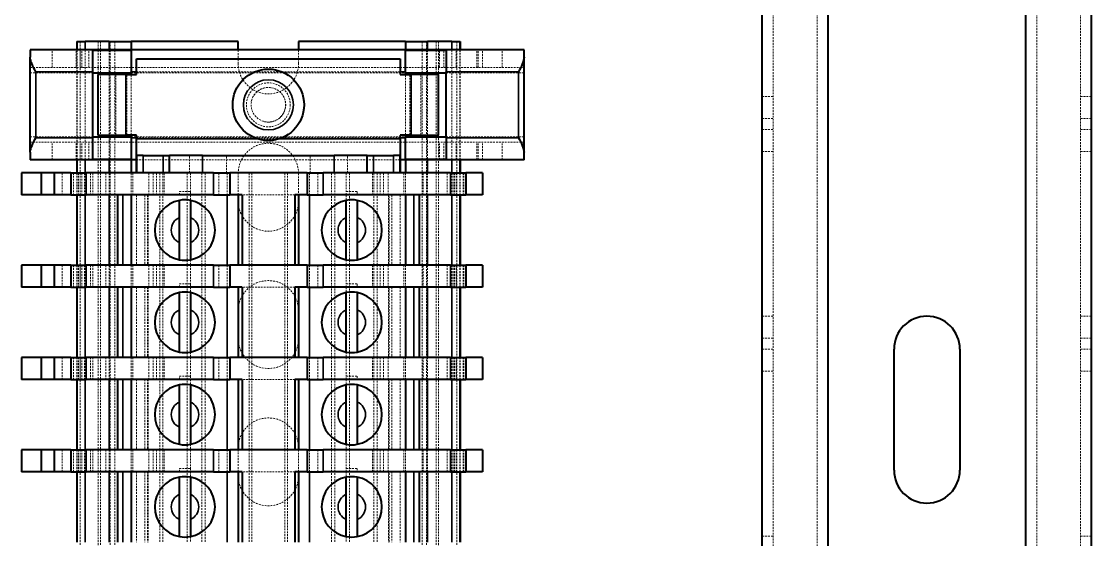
# Model space of a CAD drawing. Header units: inches. Extents: x 6934 to 18973, y 4254 to 7629.
# Drawn here: x 16751.8 to 16849.3, y 4953.1 to 5000.3 of the extents above; entities that cross this region are included whole.
import ezdxf

# ---------------------------------------------------------------- set-up
doc = ezdxf.new("R2010")
doc.units = ezdxf.units.IN
doc.header["$MEASUREMENT"] = 0
doc.linetypes.add('입력 정류부 ASSY$0$DASHED', pattern=[0.2067, 0.1654, -0.0413])
for name, color, linetype, lineweight, true_color in [('입력 정류부 ASSY$0$가려진 것(ISO)', 2, '입력 정류부 ASSY$0$DASHED', 18, 0xffff00), ('입력 정류부 ASSY$0$가려진 좁은 것(ISO)', 2, '입력 정류부 ASSY$0$DASHED', 18, 0xffff00), ('입력 정류부 ASSY$0$가시적인 것(ISO)', 3, 'Continuous', 40, 0x00ff00), ('입력 정류부 ASSY$0$가시적인 좁은 것(ISO)', 3, 'Continuous', 35, 0x00ff00)]:
    doc.layers.add(name, color=color, linetype=linetype, lineweight=lineweight, true_color=true_color)

# ---------------------------------------------------------------- blocks, each defined once
blk = doc.blocks.new('입력 정류부 ASSY')
at = {"layer": '입력 정류부 ASSY$0$가려진 것(ISO)'}
for p, q in [((166.204, 428.44), (166.204, 773.44)), ((170.204, 428.44), (170.204, 773.44)), ((190.204, 428.44), (190.204, 773.44)), ((194.204, 428.44), (194.204, 773.44)), ((104.704, 738.44), (104.704, 735.44)), ((104.904, 738.44), (104.904, 460.44)), ((105.804, 738.44), (105.804, 460.44)), ((106.204, 738.44), (106.204, 460.44)), ((134.204, 738.44), (134.204, 460.44)), ((134.604, 738.44), (134.604, 460.44)), ((135.504, 738.44), (135.504, 460.44)), ((135.704, 738.44), (135.704, 735.44)), ((102.704, 736.09), (102.704, 737.69)), ((102.746, 737.69), (102.746, 727.69)), ((104.204, 737.627), (104.204, 737.69)), ((107.704, 737.69), (107.704, 737.627)), ((117.454, 736.44), (117.454, 737.69)), ((122.954, 737.69), (122.954, 736.44)), ((132.704, 737.69), (132.704, 737.627)), ((135.804, 736.09), (135.804, 737.69)), ((137.304, 736.09), (137.304, 737.69)), ((137.663, 737.69), (137.663, 727.69)), ((139.704, 736.09), (139.704, 737.69)), ((98.504, 736.09), (143.504, 736.09)), ((106.304, 729.94), (106.304, 735.44)), ((107.704, 729.94), (107.704, 735.44)), ((132.704, 729.94), (132.704, 735.44)), ((134.104, 729.94), (134.104, 735.44)), ((165.204, 733.44), (166.204, 733.44)), ((194.204, 733.44), (195.204, 733.44)), ((104.704, 729.94), (104.704, 470.79)), ((135.704, 729.94), (135.704, 468.54)), ((143.504, 729.29), (98.504, 729.29)), ((102.704, 727.69), (102.704, 729.29)), ((135.804, 727.69), (135.804, 729.29)), ((137.304, 727.69), (137.304, 729.29)), ((139.704, 727.69), (139.704, 729.29)), ((165.204, 728.44), (166.204, 728.44)), ((194.204, 728.44), (195.204, 728.44)), ((104.204, 727.69), (104.204, 727.754)), ((107.704, 727.754), (107.704, 727.69)), ((132.204, 727.69), (108.204, 727.69)), ((113.004, 726.49), (113.004, 728.09)), ((116.404, 726.49), (116.404, 728.09)), ((124.004, 726.49), (124.004, 728.09)), ((127.404, 726.49), (127.404, 728.09)), ((132.704, 727.754), (132.704, 727.69)), ((102.454, 726.49), (102.454, 724.49)), ((102.746, 726.49), (102.746, 724.49)), ((102.904, 726.49), (102.904, 724.49)), ((103.05, 726.49), (103.05, 724.49)), ((103.454, 726.49), (103.454, 724.49)), ((104.004, 726.49), (104.004, 724.49)), ((104.204, 726.49), (104.204, 724.49)), ((104.211, 726.49), (104.211, 724.49)), ((105.404, 726.49), (105.404, 724.49)), ((107.704, 726.49), (107.704, 724.49)), ((107.854, 726.49), (107.854, 724.49)), ((109.304, 726.49), (109.304, 724.49)), ((110.304, 726.49), (110.304, 718.09)), ((110.604, 726.49), (110.604, 718.09)), ((110.704, 726.49), (110.704, 724.49)), ((112.804, 726.49), (112.804, 718.09)), ((113.104, 726.49), (113.104, 724.79)), ((114.154, 726.49), (114.154, 718.09)), ((114.454, 726.49), (114.454, 718.09)), ((115.704, 726.49), (115.704, 724.49)), ((116.454, 726.49), (116.454, 724.49)), ((117.454, 724.49), (117.454, 726.44)), ((118.454, 726.49), (118.454, 718.09)), ((118.704, 726.49), (118.704, 718.09)), ((121.704, 726.49), (121.704, 718.09)), ((121.954, 726.49), (121.954, 718.09)), ((122.954, 726.44), (122.954, 724.49)), ((123.954, 726.49), (123.954, 724.49)), ((124.704, 726.49), (124.704, 724.49)), ((125.954, 726.49), (125.954, 718.09)), ((126.254, 726.49), (126.254, 718.09)), ((127.304, 726.49), (127.304, 724.79)), ((127.604, 726.49), (127.604, 718.09)), ((129.704, 726.49), (129.704, 724.49)), ((129.804, 726.49), (129.804, 718.09)), ((130.104, 726.49), (130.104, 718.09)), ((131.104, 726.49), (131.104, 724.49)), ((132.554, 726.49), (132.554, 724.49)), ((132.704, 726.49), (132.704, 724.49)), ((134.304, 726.49), (134.304, 724.49)), ((136.504, 726.49), (136.504, 724.49)), ((136.954, 726.49), (136.954, 724.49)), ((137.104, 726.49), (137.104, 724.49)), ((137.359, 726.49), (137.359, 724.49)), ((137.663, 726.49), (137.663, 724.49)), ((137.954, 726.49), (137.954, 724.49)), ((138.004, 726.49), (138.004, 724.49)), ((108.204, 724.49), (108.204, 718.09)), ((108.954, 724.49), (108.954, 718.09)), ((109.204, 724.49), (109.204, 718.09)), ((109.254, 724.49), (109.254, 718.09)), ((112.104, 724.49), (112.104, 724.79)), ((112.104, 724.79), (113.104, 724.79)), ((113.104, 724.79), (113.104, 724.49)), ((113.104, 724.49), (113.104, 723.994)), ((122.604, 724.49), (117.804, 724.49)), ((127.304, 724.49), (127.304, 724.79)), ((127.304, 724.79), (128.304, 724.79)), ((127.304, 724.49), (127.304, 723.994)), ((128.304, 724.79), (128.304, 724.49)), ((131.154, 724.49), (131.154, 718.09)), ((131.204, 718.09), (131.204, 724.49)), ((131.454, 724.49), (131.454, 718.09)), ((132.204, 724.49), (132.204, 718.09)), ((113.104, 718.586), (113.104, 718.09)), ((127.304, 718.586), (127.304, 718.09)), ((102.454, 718.09), (102.454, 716.09)), ((102.746, 718.09), (102.746, 716.09)), ((102.904, 718.09), (102.904, 716.09)), ((103.05, 718.09), (103.05, 716.09)), ((103.454, 718.09), (103.454, 716.09)), ((104.004, 718.09), (104.004, 716.09)), ((104.204, 718.09), (104.204, 716.09)), ((104.211, 718.09), (104.211, 716.09)), ((105.404, 718.09), (105.404, 716.09)), ((107.704, 718.09), (107.704, 716.09)), ((107.854, 718.09), (107.854, 716.09)), ((109.304, 718.09), (109.304, 716.09)), ((110.304, 718.09), (110.304, 709.69)), ((110.604, 718.09), (110.604, 709.69)), ((110.704, 718.09), (110.704, 716.09)), ((112.804, 718.09), (112.804, 709.69)), ((113.104, 718.09), (113.104, 716.39)), ((114.154, 718.09), (114.154, 709.69)), ((114.454, 718.09), (114.454, 709.69)), ((115.704, 718.09), (115.704, 716.09)), ((116.454, 718.09), (116.454, 716.09)), ((118.454, 718.09), (118.454, 709.69)), ((118.704, 718.09), (118.704, 709.69)), ((121.704, 718.09), (121.704, 709.69)), ((121.954, 718.09), (121.954, 709.69)), ((123.954, 718.09), (123.954, 716.09)), ((124.704, 718.09), (124.704, 716.09)), ((125.954, 718.09), (125.954, 709.69)), ((126.254, 718.09), (126.254, 709.69)), ((127.304, 718.09), (127.304, 716.39)), ((127.604, 718.09), (127.604, 709.69)), ((129.704, 718.09), (129.704, 716.09)), ((129.804, 718.09), (129.804, 709.69)), ((130.104, 718.09), (130.104, 709.69)), ((131.104, 718.09), (131.104, 716.09)), ((132.554, 718.09), (132.554, 716.09)), ((132.704, 718.09), (132.704, 716.09)), ((134.304, 718.09), (134.304, 716.09)), ((136.504, 718.09), (136.504, 716.09)), ((136.954, 718.09), (136.954, 716.09)), ((137.104, 718.09), (137.104, 716.09)), ((137.359, 718.09), (137.359, 716.09)), ((137.663, 718.09), (137.663, 716.09)), ((137.954, 718.09), (137.954, 716.09)), ((138.004, 718.09), (138.004, 716.09)), ((108.204, 716.09), (108.204, 709.69)), ((108.954, 716.09), (108.954, 709.69)), ((109.204, 716.09), (109.204, 709.69)), ((109.254, 716.09), (109.254, 709.69)), ((112.104, 716.09), (112.104, 716.39)), ((112.104, 716.39), (113.104, 716.39)), ((113.104, 716.39), (113.104, 716.09)), ((113.104, 716.09), (113.104, 715.594)), ((122.604, 716.09), (117.804, 716.09)), ((127.304, 716.09), (127.304, 716.39)), ((127.304, 716.39), (128.304, 716.39)), ((127.304, 716.09), (127.304, 715.594)), ((128.304, 716.39), (128.304, 716.09)), ((131.154, 716.09), (131.154, 709.69)), ((131.204, 709.69), (131.204, 716.09)), ((131.454, 716.09), (131.454, 709.69)), ((132.204, 716.09), (132.204, 709.69)), ((165.204, 713.44), (166.204, 713.44)), ((194.204, 713.44), (195.204, 713.44)), ((113.104, 710.186), (113.104, 709.69)), ((127.304, 710.186), (127.304, 709.69)), ((102.454, 709.69), (102.454, 707.69)), ((102.746, 709.69), (102.746, 707.69)), ((102.904, 709.69), (102.904, 707.69)), ((103.05, 709.69), (103.05, 707.69)), ((103.454, 709.69), (103.454, 707.69)), ((104.004, 709.69), (104.004, 707.69)), ((104.204, 709.69), (104.204, 707.69)), ((104.211, 709.69), (104.211, 707.69)), ((105.404, 709.69), (105.404, 707.69)), ((107.704, 709.69), (107.704, 707.69)), ((107.854, 709.69), (107.854, 707.69)), ((109.304, 709.69), (109.304, 707.69)), ((110.304, 709.69), (110.304, 701.29)), ((110.604, 709.69), (110.604, 701.29)), ((110.704, 709.69), (110.704, 707.69)), ((112.804, 709.69), (112.804, 701.29)), ((113.104, 709.69), (113.104, 707.99)), ((114.154, 709.69), (114.154, 701.29)), ((114.454, 709.69), (114.454, 701.29)), ((115.704, 709.69), (115.704, 707.69)), ((116.454, 709.69), (116.454, 707.69)), ((118.454, 709.69), (118.454, 701.29)), ((118.704, 709.69), (118.704, 701.29)), ((121.704, 709.69), (121.704, 701.29)), ((121.954, 709.69), (121.954, 701.29)), ((123.954, 709.69), (123.954, 707.69)), ((124.704, 709.69), (124.704, 707.69)), ((125.954, 709.69), (125.954, 701.29)), ((126.254, 709.69), (126.254, 701.29)), ((127.304, 709.69), (127.304, 707.99)), ((127.604, 709.69), (127.604, 701.29)), ((129.704, 709.69), (129.704, 707.69)), ((129.804, 709.69), (129.804, 701.29)), ((130.104, 709.69), (130.104, 701.29)), ((131.104, 709.69), (131.104, 707.69)), ((132.554, 709.69), (132.554, 707.69)), ((132.704, 709.69), (132.704, 707.69)), ((134.304, 709.69), (134.304, 707.69)), ((136.504, 709.69), (136.504, 707.69)), ((136.954, 709.69), (136.954, 707.69)), ((137.104, 709.69), (137.104, 707.69)), ((137.359, 709.69), (137.359, 707.69)), ((137.663, 709.69), (137.663, 707.69)), ((137.954, 709.69), (137.954, 707.69)), ((138.004, 709.69), (138.004, 707.69)), ((112.104, 707.69), (112.104, 707.99)), ((112.104, 707.99), (113.104, 707.99)), ((113.104, 707.99), (113.104, 707.69)), ((127.304, 707.69), (127.304, 707.99)), ((127.304, 707.99), (128.304, 707.99)), ((128.304, 707.99), (128.304, 707.69)), ((165.204, 708.44), (166.204, 708.44)), ((194.204, 708.44), (195.204, 708.44)), ((108.204, 707.69), (108.204, 701.29)), ((108.954, 707.69), (108.954, 701.29)), ((109.204, 707.69), (109.204, 701.29)), ((109.254, 707.69), (109.254, 701.29)), ((113.104, 707.69), (113.104, 707.194)), ((122.604, 707.69), (117.804, 707.69)), ((127.304, 707.69), (127.304, 707.194)), ((131.154, 707.69), (131.154, 701.29)), ((131.204, 701.29), (131.204, 707.69)), ((131.454, 707.69), (131.454, 701.29)), ((132.204, 707.69), (132.204, 701.29)), ((102.454, 701.29), (102.454, 699.29)), ((102.746, 701.29), (102.746, 699.29)), ((102.904, 701.29), (102.904, 699.29)), ((103.05, 701.29), (103.05, 699.29)), ((103.454, 701.29), (103.454, 699.29)), ((104.004, 701.29), (104.004, 699.29)), ((104.204, 701.29), (104.204, 699.29)), ((104.211, 701.29), (104.211, 699.29)), ((105.404, 701.29), (105.404, 699.29)), ((107.704, 701.29), (107.704, 699.29)), ((107.854, 701.29), (107.854, 699.29)), ((109.304, 701.29), (109.304, 699.29)), ((110.304, 701.29), (110.304, 692.89)), ((110.604, 701.29), (110.604, 692.89)), ((110.704, 701.29), (110.704, 699.29)), ((112.804, 701.29), (112.804, 692.89)), ((113.104, 701.786), (113.104, 701.29)), ((113.104, 701.29), (113.104, 699.59)), ((114.154, 701.29), (114.154, 692.89)), ((114.454, 701.29), (114.454, 692.89)), ((115.704, 701.29), (115.704, 699.29)), ((116.454, 701.29), (116.454, 699.29)), ((117.454, 699.29), (117.454, 701.29)), ((118.454, 701.29), (118.454, 692.89)), ((118.704, 701.29), (118.704, 692.89)), ((121.704, 701.29), (121.704, 692.89)), ((121.954, 701.29), (121.954, 692.89)), ((122.954, 701.29), (122.954, 699.29)), ((123.954, 701.29), (123.954, 699.29)), ((124.704, 701.29), (124.704, 699.29)), ((125.954, 701.29), (125.954, 692.89)), ((126.254, 701.29), (126.254, 692.89)), ((127.304, 701.786), (127.304, 701.29)), ((127.304, 701.29), (127.304, 699.59)), ((127.604, 701.29), (127.604, 692.89)), ((129.704, 701.29), (129.704, 699.29)), ((129.804, 701.29), (129.804, 692.89)), ((130.104, 701.29), (130.104, 692.89)), ((131.104, 701.29), (131.104, 699.29)), ((132.554, 701.29), (132.554, 699.29)), ((132.704, 701.29), (132.704, 699.29)), ((134.304, 701.29), (134.304, 699.29)), ((136.504, 701.29), (136.504, 699.29)), ((136.954, 701.29), (136.954, 699.29)), ((137.104, 701.29), (137.104, 699.29)), ((137.359, 701.29), (137.359, 699.29)), ((137.663, 701.29), (137.663, 699.29)), ((137.954, 701.29), (137.954, 699.29)), ((138.004, 701.29), (138.004, 699.29)), ((108.204, 699.29), (108.204, 692.89)), ((108.954, 699.29), (108.954, 692.89)), ((109.204, 699.29), (109.204, 692.89)), ((109.254, 699.29), (109.254, 692.89)), ((112.104, 699.29), (112.104, 699.59)), ((112.104, 699.59), (113.104, 699.59)), ((113.104, 699.59), (113.104, 699.29)), ((113.104, 699.29), (113.104, 698.794)), ((122.604, 699.29), (117.804, 699.29)), ((127.304, 699.29), (127.304, 699.59)), ((127.304, 699.59), (128.304, 699.59)), ((127.304, 699.29), (127.304, 698.794)), ((128.304, 699.59), (128.304, 699.29)), ((131.154, 699.29), (131.154, 692.89)), ((131.204, 692.89), (131.204, 699.29)), ((131.454, 699.29), (131.454, 692.89)), ((132.204, 699.29), (132.204, 692.89)), ((113.104, 693.386), (113.104, 692.89)), ((127.304, 693.386), (127.304, 692.89)), ((165.204, 693.44), (166.204, 693.44)), ((194.204, 693.44), (195.204, 693.44))]:
    blk.add_line(p, q, dxfattribs=at)
for radius in [2, 1.571]:
    blk.add_circle((120.204, 732.69), radius, dxfattribs=at)
for centre, radius, start, end in [((120.204, 736.44), 2.75, 180, 0), ((120.204, 732.69), 1.582, 260, 170), ((120.204, 726.44), 2.75, 0, 180), ((120.204, 723.94), 2.75, 180, 0), ((120.204, 713.94), 2.75, 0, 180), ((120.204, 711.44), 2.75, 180, 0), ((120.204, 701.44), 2.75, 0, 180), ((120.204, 698.94), 2.75, 180, 0)]:
    blk.add_arc(centre, radius, start, end, dxfattribs=at)
at = {"layer": '입력 정류부 ASSY$0$가려진 좁은 것(ISO)'}
for p, q in [((103.046, 738.44), (103.046, 460.44)), ((137.363, 738.44), (137.363, 460.44)), ((100.504, 736.09), (100.504, 737.69)), ((102.771, 737.69), (102.771, 727.69)), ((103.05, 736.09), (103.05, 737.69)), ((103.204, 736.09), (103.204, 737.69)), ((103.504, 737.69), (103.504, 727.69)), ((103.859, 736.09), (103.859, 737.69)), ((105.704, 737.69), (105.704, 735.59)), ((134.704, 737.69), (134.704, 735.59)), ((136.183, 736.09), (136.183, 737.69)), ((136.904, 737.69), (136.904, 727.69)), ((137.638, 737.69), (137.638, 727.69)), ((139.204, 736.09), (139.204, 737.69)), ((139.325, 736.09), (139.325, 737.69)), ((141.504, 736.09), (141.504, 737.69)), ((98.504, 735.59), (104.204, 735.59)), ((105.704, 735.44), (105.704, 729.94)), ((107.304, 729.94), (107.304, 735.44)), ((107.704, 735.59), (132.704, 735.59)), ((132.204, 735.69), (108.204, 735.69)), ((133.104, 729.94), (133.104, 735.44)), ((134.704, 735.44), (134.704, 729.94)), ((136.404, 735.59), (143.504, 735.59)), ((165.204, 731.44), (166.204, 731.44)), ((194.204, 731.44), (195.204, 731.44)), ((165.204, 730.44), (166.204, 730.44)), ((194.204, 730.44), (195.204, 730.44)), ((98.504, 729.79), (104.204, 729.79)), ((105.704, 729.79), (105.704, 727.69)), ((107.704, 729.79), (132.704, 729.79)), ((132.204, 729.69), (108.204, 729.69)), ((119.228, 729.59), (121.18, 729.59)), ((134.704, 729.79), (134.704, 727.69)), ((136.404, 729.79), (143.504, 729.79)), ((100.504, 727.69), (100.504, 729.29)), ((103.05, 727.69), (103.05, 729.29)), ((103.204, 727.69), (103.204, 729.29)), ((103.859, 727.69), (103.859, 729.29)), ((136.183, 727.69), (136.183, 729.29)), ((139.204, 727.69), (139.204, 729.29)), ((139.325, 727.69), (139.325, 729.29)), ((141.504, 727.69), (141.504, 729.29)), ((101.411, 726.49), (101.411, 724.49)), ((102.771, 726.49), (102.771, 724.49)), ((103.224, 726.49), (103.224, 724.49)), ((103.504, 726.49), (103.504, 724.49)), ((105.704, 726.49), (105.704, 724.49)), ((109.704, 726.49), (109.704, 724.49)), ((110.004, 726.49), (110.004, 724.49)), ((130.404, 726.49), (130.404, 724.49)), ((130.704, 726.49), (130.704, 724.49)), ((134.704, 726.49), (134.704, 724.49)), ((136.904, 726.49), (136.904, 724.49)), ((137.185, 726.49), (137.185, 724.49)), ((137.638, 726.49), (137.638, 724.49)), ((101.411, 718.09), (101.411, 716.09)), ((102.771, 718.09), (102.771, 716.09)), ((103.224, 718.09), (103.224, 716.09)), ((103.504, 718.09), (103.504, 716.09)), ((105.704, 718.09), (105.704, 716.09)), ((109.704, 718.09), (109.704, 716.09)), ((110.004, 718.09), (110.004, 716.09)), ((130.404, 718.09), (130.404, 716.09)), ((130.704, 718.09), (130.704, 716.09)), ((134.704, 718.09), (134.704, 716.09)), ((136.904, 718.09), (136.904, 716.09)), ((137.185, 718.09), (137.185, 716.09)), ((137.638, 718.09), (137.638, 716.09)), ((165.204, 711.44), (166.204, 711.44)), ((194.204, 711.44), (195.204, 711.44)), ((165.204, 710.44), (166.204, 710.44)), ((194.204, 710.44), (195.204, 710.44)), ((101.411, 709.69), (101.411, 707.69)), ((102.771, 709.69), (102.771, 707.69)), ((103.224, 709.69), (103.224, 707.69)), ((103.504, 709.69), (103.504, 707.69)), ((105.704, 709.69), (105.704, 707.69)), ((109.704, 709.69), (109.704, 707.69)), ((110.004, 709.69), (110.004, 707.69)), ((130.404, 709.69), (130.404, 707.69)), ((130.704, 709.69), (130.704, 707.69)), ((134.704, 709.69), (134.704, 707.69)), ((136.904, 709.69), (136.904, 707.69)), ((137.185, 709.69), (137.185, 707.69)), ((137.638, 709.69), (137.638, 707.69)), ((101.411, 701.29), (101.411, 699.29)), ((102.771, 701.29), (102.771, 699.29)), ((103.224, 701.29), (103.224, 699.29)), ((103.504, 701.29), (103.504, 699.29)), ((105.704, 701.29), (105.704, 699.29)), ((109.704, 701.29), (109.704, 699.29)), ((110.004, 701.29), (110.004, 699.29)), ((130.404, 701.29), (130.404, 699.29)), ((130.704, 701.29), (130.704, 699.29)), ((134.704, 701.29), (134.704, 699.29)), ((136.904, 701.29), (136.904, 699.29)), ((137.185, 701.29), (137.185, 699.29)), ((137.638, 701.29), (137.638, 699.29))]:
    blk.add_line(p, q, dxfattribs=at)
at = {"layer": '입력 정류부 ASSY$0$가시적인 것(ISO)'}
for p, q in [((165.204, 428.44), (165.204, 773.44)), ((171.204, 428.44), (171.204, 773.44)), ((189.204, 428.44), (189.204, 773.44)), ((195.204, 428.44), (195.204, 773.44)), ((102.746, 738.44), (102.771, 738.44)), ((102.746, 738.44), (102.746, 737.69)), ((102.771, 738.44), (103.504, 738.44)), ((105.704, 738.44), (103.504, 738.44)), ((105.704, 738.44), (107.704, 738.44)), ((117.454, 738.44), (107.704, 738.44)), ((107.704, 738.44), (107.704, 737.69)), ((117.454, 737.69), (117.454, 738.44)), ((132.704, 738.44), (122.954, 738.44)), ((122.954, 738.44), (122.954, 737.69)), ((132.704, 738.44), (134.704, 738.44)), ((132.704, 738.44), (132.704, 737.69)), ((136.904, 738.44), (134.704, 738.44)), ((136.904, 738.44), (137.638, 738.44)), ((137.638, 738.44), (137.663, 738.44)), ((137.663, 738.44), (137.663, 737.69)), ((143.504, 737.69), (98.504, 737.69)), ((98.504, 737.69), (98.504, 737.013)), ((104.204, 735.69), (104.204, 737.627)), ((107.704, 737.627), (104.204, 737.627)), ((107.704, 737.627), (107.704, 735.69)), ((132.704, 735.69), (132.704, 737.627)), ((136.404, 737.627), (132.704, 737.627)), ((136.404, 737.627), (136.404, 735.69)), ((143.504, 737.013), (143.504, 737.69)), ((98.504, 728.367), (98.504, 737.013)), ((108.204, 735.44), (108.204, 736.89)), ((108.204, 736.89), (132.204, 736.89)), ((132.204, 736.89), (132.204, 735.44)), ((143.504, 728.367), (143.504, 737.013)), ((104.204, 729.69), (104.204, 735.69)), ((104.204, 735.59), (107.704, 735.59)), ((107.204, 735.44), (104.704, 735.44)), ((104.704, 729.94), (104.704, 735.44)), ((107.204, 735.44), (108.204, 735.44)), ((107.704, 735.44), (107.704, 735.69)), ((132.204, 735.44), (133.204, 735.44)), ((132.704, 735.44), (132.704, 735.69)), ((132.704, 735.59), (136.404, 735.59)), ((135.704, 735.44), (133.204, 735.44)), ((135.704, 729.94), (135.704, 735.44)), ((136.404, 729.69), (136.404, 735.69)), ((104.204, 729.79), (107.704, 729.79)), ((104.204, 727.754), (104.204, 729.69)), ((104.704, 729.94), (107.204, 729.94)), ((108.204, 729.94), (107.204, 729.94)), ((107.704, 729.69), (107.704, 729.94)), ((107.704, 729.69), (107.704, 727.754)), ((108.204, 729.59), (108.204, 729.94)), ((108.204, 728.09), (108.204, 729.59)), ((132.204, 729.94), (132.204, 729.59)), ((133.204, 729.94), (132.204, 729.94)), ((132.204, 729.59), (132.204, 728.09)), ((132.704, 729.69), (132.704, 729.94)), ((132.704, 729.79), (136.404, 729.79)), ((132.704, 727.754), (132.704, 729.69)), ((133.204, 729.94), (135.704, 729.94)), ((136.404, 729.69), (136.404, 727.754)), ((98.504, 728.367), (98.504, 727.69)), ((143.504, 727.69), (143.504, 728.367)), ((108.204, 727.69), (98.504, 727.69)), ((102.746, 727.69), (102.746, 726.49)), ((104.204, 727.754), (107.704, 727.754)), ((107.704, 727.69), (107.704, 726.49)), ((108.204, 728.09), (108.235, 728.09)), ((108.204, 726.49), (108.204, 728.09)), ((108.79, 728.09), (108.235, 728.09)), ((108.235, 726.49), (108.235, 728.09)), ((108.79, 728.09), (110.619, 728.09)), ((110.619, 728.09), (111.204, 728.09)), ((114.204, 728.09), (111.204, 728.09)), ((111.204, 726.49), (111.204, 728.09)), ((114.204, 728.09), (126.204, 728.09)), ((129.204, 728.09), (126.204, 728.09)), ((129.204, 728.09), (129.79, 728.09)), ((129.204, 726.49), (129.204, 728.09)), ((129.79, 728.09), (131.619, 728.09)), ((132.174, 728.09), (131.619, 728.09)), ((132.174, 728.09), (132.174, 726.49)), ((132.174, 728.09), (132.204, 728.09)), ((132.204, 728.09), (132.204, 726.49)), ((143.504, 727.69), (132.204, 727.69)), ((132.704, 727.754), (136.404, 727.754)), ((132.704, 727.69), (132.704, 726.49)), ((137.663, 727.69), (137.663, 726.49)), ((99.504, 726.49), (97.704, 726.49)), ((97.704, 726.49), (97.704, 724.49)), ((100.704, 726.49), (99.504, 726.49)), ((99.504, 726.49), (99.504, 724.49)), ((102.204, 726.49), (100.704, 726.49)), ((100.704, 726.49), (100.704, 724.49)), ((102.204, 726.49), (103.604, 726.49)), ((102.204, 726.49), (102.204, 724.49)), ((115.204, 726.49), (103.604, 726.49)), ((115.204, 726.49), (116.681, 726.49)), ((123.727, 726.49), (116.681, 726.49)), ((116.681, 726.49), (116.681, 724.49)), ((123.727, 726.49), (125.204, 726.49)), ((123.727, 726.49), (123.727, 724.49)), ((136.804, 726.49), (125.204, 726.49)), ((136.804, 726.49), (138.204, 726.49)), ((139.704, 726.49), (138.204, 726.49)), ((138.204, 726.49), (138.204, 724.49)), ((139.704, 726.49), (139.704, 724.49)), ((99.504, 724.49), (97.704, 724.49)), ((100.704, 724.49), (99.504, 724.49)), ((102.204, 724.49), (100.704, 724.49)), ((102.204, 724.49), (103.604, 724.49)), ((102.746, 724.49), (102.746, 718.09)), ((115.204, 724.49), (103.604, 724.49)), ((106.454, 724.49), (106.454, 718.09)), ((107.704, 724.49), (107.704, 718.09)), ((115.204, 724.49), (116.681, 724.49)), ((117.804, 724.49), (116.681, 724.49)), ((117.454, 724.49), (117.454, 718.09)), ((117.804, 724.49), (117.804, 718.09)), ((122.604, 724.49), (122.604, 718.09)), ((123.727, 724.49), (122.604, 724.49)), ((122.954, 724.49), (122.954, 718.09)), ((123.727, 724.49), (125.204, 724.49)), ((136.804, 724.49), (125.204, 724.49)), ((132.704, 724.49), (132.704, 718.09)), ((133.954, 724.49), (133.954, 718.09)), ((136.804, 724.49), (138.204, 724.49)), ((137.663, 724.49), (137.663, 718.09)), ((139.704, 724.49), (138.204, 724.49)), ((112.104, 720.145), (112.104, 722.436)), ((113.104, 722.436), (113.104, 720.145)), ((127.304, 720.145), (127.304, 722.436)), ((128.304, 722.436), (128.304, 720.145)), ((99.504, 718.09), (97.704, 718.09)), ((97.704, 718.09), (97.704, 716.09)), ((100.704, 718.09), (99.504, 718.09)), ((99.504, 718.09), (99.504, 716.09)), ((102.204, 718.09), (100.704, 718.09)), ((100.704, 718.09), (100.704, 716.09)), ((102.204, 718.09), (103.604, 718.09)), ((102.204, 718.09), (102.204, 716.09)), ((115.204, 718.09), (103.604, 718.09)), ((115.204, 718.09), (116.681, 718.09)), ((123.727, 718.09), (116.681, 718.09)), ((116.681, 718.09), (116.681, 716.09)), ((122.604, 718.09), (117.804, 718.09)), ((123.727, 718.09), (125.204, 718.09)), ((123.727, 718.09), (123.727, 716.09)), ((136.804, 718.09), (125.204, 718.09)), ((136.804, 718.09), (138.204, 718.09)), ((139.704, 718.09), (138.204, 718.09)), ((138.204, 718.09), (138.204, 716.09)), ((139.704, 718.09), (139.704, 716.09)), ((99.504, 716.09), (97.704, 716.09)), ((100.704, 716.09), (99.504, 716.09)), ((102.204, 716.09), (100.704, 716.09)), ((102.204, 716.09), (103.604, 716.09)), ((102.746, 716.09), (102.746, 709.69)), ((115.204, 716.09), (103.604, 716.09)), ((106.454, 716.09), (106.454, 709.69)), ((107.704, 716.09), (107.704, 709.69)), ((115.204, 716.09), (116.681, 716.09)), ((117.804, 716.09), (116.681, 716.09)), ((117.454, 716.09), (117.454, 709.69)), ((117.804, 716.09), (117.804, 709.69)), ((122.604, 716.09), (122.604, 709.69)), ((123.727, 716.09), (122.604, 716.09)), ((122.954, 716.09), (122.954, 709.69)), ((123.727, 716.09), (125.204, 716.09)), ((136.804, 716.09), (125.204, 716.09)), ((132.704, 716.09), (132.704, 709.69)), ((133.954, 716.09), (133.954, 709.69)), ((136.804, 716.09), (138.204, 716.09)), ((137.663, 716.09), (137.663, 709.69)), ((139.704, 716.09), (138.204, 716.09)), ((112.104, 711.745), (112.104, 714.036)), ((113.104, 714.036), (113.104, 711.745)), ((127.304, 711.745), (127.304, 714.036)), ((128.304, 714.036), (128.304, 711.745)), ((177.204, 699.44), (177.204, 710.44)), ((183.204, 710.44), (183.204, 699.44)), ((99.504, 709.69), (97.704, 709.69)), ((97.704, 709.69), (97.704, 707.69)), ((100.704, 709.69), (99.504, 709.69)), ((99.504, 709.69), (99.504, 707.69)), ((102.204, 709.69), (100.704, 709.69)), ((100.704, 709.69), (100.704, 707.69)), ((102.204, 709.69), (103.604, 709.69)), ((102.204, 709.69), (102.204, 707.69)), ((115.204, 709.69), (103.604, 709.69)), ((115.204, 709.69), (116.681, 709.69)), ((123.727, 709.69), (116.681, 709.69)), ((116.681, 709.69), (116.681, 707.69)), ((122.604, 709.69), (117.804, 709.69)), ((123.727, 709.69), (125.204, 709.69)), ((123.727, 709.69), (123.727, 707.69)), ((136.804, 709.69), (125.204, 709.69)), ((136.804, 709.69), (138.204, 709.69)), ((139.704, 709.69), (138.204, 709.69)), ((138.204, 709.69), (138.204, 707.69)), ((139.704, 709.69), (139.704, 707.69)), ((99.504, 707.69), (97.704, 707.69)), ((100.704, 707.69), (99.504, 707.69)), ((102.204, 707.69), (100.704, 707.69)), ((102.204, 707.69), (103.604, 707.69)), ((102.746, 707.69), (102.746, 701.29)), ((115.204, 707.69), (103.604, 707.69)), ((106.454, 707.69), (106.454, 701.29)), ((107.704, 707.69), (107.704, 701.29)), ((115.204, 707.69), (116.681, 707.69)), ((117.804, 707.69), (116.681, 707.69)), ((117.454, 707.69), (117.454, 701.29)), ((117.804, 707.69), (117.804, 701.29)), ((122.604, 707.69), (122.604, 701.29)), ((123.727, 707.69), (122.604, 707.69)), ((122.954, 707.69), (122.954, 701.29)), ((123.727, 707.69), (125.204, 707.69)), ((136.804, 707.69), (125.204, 707.69)), ((132.704, 707.69), (132.704, 701.29)), ((133.954, 707.69), (133.954, 701.29)), ((136.804, 707.69), (138.204, 707.69)), ((137.663, 707.69), (137.663, 701.29)), ((139.704, 707.69), (138.204, 707.69)), ((112.104, 703.345), (112.104, 705.636)), ((113.104, 705.636), (113.104, 703.345)), ((127.304, 703.345), (127.304, 705.636)), ((128.304, 705.636), (128.304, 703.345)), ((99.504, 701.29), (97.704, 701.29)), ((97.704, 701.29), (97.704, 699.29)), ((100.704, 701.29), (99.504, 701.29)), ((99.504, 701.29), (99.504, 699.29)), ((102.204, 701.29), (100.704, 701.29)), ((100.704, 701.29), (100.704, 699.29)), ((102.204, 701.29), (103.604, 701.29)), ((102.204, 701.29), (102.204, 699.29)), ((115.204, 701.29), (103.604, 701.29)), ((115.204, 701.29), (116.681, 701.29)), ((123.727, 701.29), (116.681, 701.29)), ((116.681, 701.29), (116.681, 699.29)), ((122.604, 701.29), (117.804, 701.29)), ((123.727, 701.29), (125.204, 701.29)), ((123.727, 701.29), (123.727, 699.29)), ((136.804, 701.29), (125.204, 701.29)), ((136.804, 701.29), (138.204, 701.29)), ((139.704, 701.29), (138.204, 701.29)), ((138.204, 701.29), (138.204, 699.29)), ((139.704, 701.29), (139.704, 699.29)), ((99.504, 699.29), (97.704, 699.29)), ((100.704, 699.29), (99.504, 699.29)), ((102.204, 699.29), (100.704, 699.29)), ((102.204, 699.29), (103.604, 699.29)), ((102.746, 699.29), (102.746, 692.89)), ((115.204, 699.29), (103.604, 699.29)), ((106.454, 699.29), (106.454, 692.89)), ((107.704, 699.29), (107.704, 692.89)), ((115.204, 699.29), (116.681, 699.29)), ((117.804, 699.29), (116.681, 699.29)), ((117.454, 699.29), (117.454, 692.89)), ((117.804, 699.29), (117.804, 692.89)), ((122.604, 699.29), (122.604, 692.89)), ((123.727, 699.29), (122.604, 699.29)), ((122.954, 699.29), (122.954, 692.89)), ((123.727, 699.29), (125.204, 699.29)), ((136.804, 699.29), (125.204, 699.29)), ((132.704, 699.29), (132.704, 692.89)), ((133.954, 699.29), (133.954, 692.89)), ((136.804, 699.29), (138.204, 699.29)), ((137.663, 699.29), (137.663, 692.89)), ((139.704, 699.29), (138.204, 699.29)), ((112.104, 694.945), (112.104, 697.236)), ((113.104, 697.236), (113.104, 694.945)), ((127.304, 694.945), (127.304, 697.236)), ((128.304, 697.236), (128.304, 694.945))]:
    blk.add_line(p, q, dxfattribs=at)
blk.add_circle((120.204, 732.69), 3.25, dxfattribs=at)
for centre, radius, start, end in [((112.604, 721.29), 2.75, 100.47568, 259.52432), ((112.604, 721.29), 2.75, 79.52432, 100.47568), ((112.604, 721.29), 2.75, 280.47568, 79.52432), ((127.804, 721.29), 2.75, 100.47568, 259.52432), ((127.804, 721.29), 2.75, 79.52432, 100.47568), ((127.804, 721.29), 2.75, 280.47568, 79.52432), ((112.604, 721.29), 2.75, 259.52432, 280.47568), ((127.804, 721.29), 2.75, 259.52432, 280.47568), ((112.604, 712.89), 2.75, 100.47568, 259.52432), ((112.604, 712.89), 2.75, 79.52432, 100.47568), ((112.604, 712.89), 2.75, 280.47568, 79.52432), ((127.804, 712.89), 2.75, 100.47568, 259.52432), ((127.804, 712.89), 2.75, 79.52432, 100.47568), ((127.804, 712.89), 2.75, 280.47568, 79.52432), ((180.204, 710.44), 3, 0, 180), ((112.604, 712.89), 2.75, 259.52432, 280.47568), ((127.804, 712.89), 2.75, 259.52432, 280.47568), ((112.604, 704.49), 2.75, 100.47568, 259.52432), ((112.604, 704.49), 2.75, 79.52432, 100.47568), ((112.604, 704.49), 2.75, 280.47568, 79.52432), ((127.804, 704.49), 2.75, 100.47568, 259.52432), ((127.804, 704.49), 2.75, 79.52432, 100.47568), ((127.804, 704.49), 2.75, 280.47568, 79.52432), ((112.604, 704.49), 2.75, 259.52432, 280.47568), ((127.804, 704.49), 2.75, 259.52432, 280.47568), ((180.204, 699.44), 3, 180, 0), ((112.604, 696.09), 2.75, 100.47568, 259.52432), ((112.604, 696.09), 2.75, 79.52432, 100.47568), ((112.604, 696.09), 2.75, 280.47568, 79.52432), ((127.804, 696.09), 2.75, 100.47568, 259.52432), ((127.804, 696.09), 2.75, 79.52432, 100.47568), ((127.804, 696.09), 2.75, 280.47568, 79.52432), ((112.604, 696.09), 2.75, 259.52432, 280.47568), ((127.804, 696.09), 2.75, 259.52432, 280.47568)]:
    blk.add_arc(centre, radius, start, end, dxfattribs=at)
for points, knots in [([(99.004, 735.69), (98.893, 735.913), (98.772, 736.153), (98.579, 736.61), (98.504, 736.826), (98.504, 737.013)], [0, 0, 0, 0, 0.0748193, 0.0748193, 0.1496386, 0.1496386, 0.1496386, 0.1496386]), ([(143.504, 737.013), (143.504, 736.826), (143.43, 736.61), (143.237, 736.153), (143.116, 735.913), (143.004, 735.69)], [0.3253911, 0.3253911, 0.3253911, 0.3253911, 0.4002104, 0.4002104, 0.4750297, 0.4750297, 0.4750297, 0.4750297]), ([(98.504, 728.367), (98.504, 728.554), (98.579, 728.77), (98.772, 729.227), (98.893, 729.467), (99.004, 729.69)], [0.3253911, 0.3253911, 0.3253911, 0.3253911, 0.4002104, 0.4002104, 0.4750297, 0.4750297, 0.4750297, 0.4750297]), ([(143.004, 729.69), (143.116, 729.467), (143.237, 729.227), (143.43, 728.77), (143.504, 728.554), (143.504, 728.367)], [0, 0, 0, 0, 0.0748193, 0.0748193, 0.1496386, 0.1496386, 0.1496386, 0.1496386]), ([(112.104, 722.436), (112.104, 722.636), (112.104, 722.872), (112.104, 723.231), (112.104, 723.42), (112.104, 723.686), (112.104, 723.81), (112.104, 723.951), (112.104, 723.977), (112.104, 723.994)], [0.7826557, 0.7826557, 0.7826557, 0.7826557, 0.8426253, 0.8426253, 0.8991856, 0.8991856, 0.9546323, 0.9546323, 1.009615, 1.009615, 1.009615, 1.009615]), ([(113.104, 723.994), (113.104, 723.977), (113.104, 723.951), (113.104, 723.81), (113.104, 723.686), (113.104, 723.42), (113.104, 723.231), (113.104, 722.872), (113.104, 722.636), (113.104, 722.436)], [0.3365383, 0.3365383, 0.3365383, 0.3365383, 0.391521, 0.391521, 0.4469677, 0.4469677, 0.503528, 0.503528, 0.5634976, 0.5634976, 0.5634976, 0.5634976]), ([(127.304, 722.436), (127.304, 722.636), (127.304, 722.872), (127.304, 723.231), (127.304, 723.42), (127.304, 723.686), (127.304, 723.81), (127.304, 723.951), (127.304, 723.977), (127.304, 723.994)], [0.7826557, 0.7826557, 0.7826557, 0.7826557, 0.8426253, 0.8426253, 0.8991856, 0.8991856, 0.9546323, 0.9546323, 1.009615, 1.009615, 1.009615, 1.009615]), ([(128.304, 723.994), (128.304, 723.977), (128.304, 723.951), (128.304, 723.81), (128.304, 723.686), (128.304, 723.42), (128.304, 723.231), (128.304, 722.872), (128.304, 722.636), (128.304, 722.436)], [0.3365383, 0.3365383, 0.3365383, 0.3365383, 0.391521, 0.391521, 0.4469677, 0.4469677, 0.503528, 0.503528, 0.5634976, 0.5634976, 0.5634976, 0.5634976]), ([(112.104, 718.586), (112.104, 718.603), (112.104, 718.629), (112.104, 718.771), (112.104, 718.895), (112.104, 719.16), (112.104, 719.349), (112.104, 719.709), (112.104, 719.945), (112.104, 720.145)], [0.3365383, 0.3365383, 0.3365383, 0.3365383, 0.391521, 0.391521, 0.4469677, 0.4469677, 0.503528, 0.503528, 0.5634976, 0.5634976, 0.5634976, 0.5634976]), ([(113.104, 720.145), (113.104, 719.945), (113.104, 719.709), (113.104, 719.349), (113.104, 719.16), (113.104, 718.895), (113.104, 718.771), (113.104, 718.629), (113.104, 718.603), (113.104, 718.586)], [0.7826557, 0.7826557, 0.7826557, 0.7826557, 0.8426253, 0.8426253, 0.8991856, 0.8991856, 0.9546323, 0.9546323, 1.009615, 1.009615, 1.009615, 1.009615]), ([(127.304, 718.586), (127.304, 718.603), (127.304, 718.629), (127.304, 718.771), (127.304, 718.895), (127.304, 719.16), (127.304, 719.349), (127.304, 719.709), (127.304, 719.945), (127.304, 720.145)], [0.3365383, 0.3365383, 0.3365383, 0.3365383, 0.391521, 0.391521, 0.4469677, 0.4469677, 0.503528, 0.503528, 0.5634976, 0.5634976, 0.5634976, 0.5634976]), ([(128.304, 720.145), (128.304, 719.945), (128.304, 719.709), (128.304, 719.349), (128.304, 719.16), (128.304, 718.895), (128.304, 718.771), (128.304, 718.629), (128.304, 718.603), (128.304, 718.586)], [0.7826557, 0.7826557, 0.7826557, 0.7826557, 0.8426253, 0.8426253, 0.8991856, 0.8991856, 0.9546323, 0.9546323, 1.009615, 1.009615, 1.009615, 1.009615]), ([(112.104, 714.036), (112.104, 714.236), (112.104, 714.472), (112.104, 714.831), (112.104, 715.02), (112.104, 715.286), (112.104, 715.41), (112.104, 715.551), (112.104, 715.577), (112.104, 715.594)], [0.7826557, 0.7826557, 0.7826557, 0.7826557, 0.8426253, 0.8426253, 0.8991856, 0.8991856, 0.9546323, 0.9546323, 1.009615, 1.009615, 1.009615, 1.009615]), ([(113.104, 715.594), (113.104, 715.577), (113.104, 715.551), (113.104, 715.41), (113.104, 715.286), (113.104, 715.02), (113.104, 714.831), (113.104, 714.472), (113.104, 714.236), (113.104, 714.036)], [0.3365383, 0.3365383, 0.3365383, 0.3365383, 0.391521, 0.391521, 0.4469677, 0.4469677, 0.503528, 0.503528, 0.5634976, 0.5634976, 0.5634976, 0.5634976]), ([(127.304, 714.036), (127.304, 714.236), (127.304, 714.472), (127.304, 714.831), (127.304, 715.02), (127.304, 715.286), (127.304, 715.41), (127.304, 715.551), (127.304, 715.577), (127.304, 715.594)], [0.7826557, 0.7826557, 0.7826557, 0.7826557, 0.8426253, 0.8426253, 0.8991856, 0.8991856, 0.9546323, 0.9546323, 1.009615, 1.009615, 1.009615, 1.009615]), ([(128.304, 715.594), (128.304, 715.577), (128.304, 715.551), (128.304, 715.41), (128.304, 715.286), (128.304, 715.02), (128.304, 714.831), (128.304, 714.472), (128.304, 714.236), (128.304, 714.036)], [0.3365383, 0.3365383, 0.3365383, 0.3365383, 0.391521, 0.391521, 0.4469677, 0.4469677, 0.503528, 0.503528, 0.5634976, 0.5634976, 0.5634976, 0.5634976]), ([(112.104, 710.186), (112.104, 710.203), (112.104, 710.229), (112.104, 710.371), (112.104, 710.495), (112.104, 710.76), (112.104, 710.949), (112.104, 711.309), (112.104, 711.545), (112.104, 711.745)], [0.3365383, 0.3365383, 0.3365383, 0.3365383, 0.391521, 0.391521, 0.4469677, 0.4469677, 0.503528, 0.503528, 0.5634976, 0.5634976, 0.5634976, 0.5634976]), ([(113.104, 711.745), (113.104, 711.545), (113.104, 711.309), (113.104, 710.949), (113.104, 710.76), (113.104, 710.495), (113.104, 710.371), (113.104, 710.229), (113.104, 710.203), (113.104, 710.186)], [0.7826557, 0.7826557, 0.7826557, 0.7826557, 0.8426253, 0.8426253, 0.8991856, 0.8991856, 0.9546323, 0.9546323, 1.009615, 1.009615, 1.009615, 1.009615]), ([(127.304, 710.186), (127.304, 710.203), (127.304, 710.229), (127.304, 710.371), (127.304, 710.495), (127.304, 710.76), (127.304, 710.949), (127.304, 711.309), (127.304, 711.545), (127.304, 711.745)], [0.3365383, 0.3365383, 0.3365383, 0.3365383, 0.391521, 0.391521, 0.4469677, 0.4469677, 0.503528, 0.503528, 0.5634976, 0.5634976, 0.5634976, 0.5634976]), ([(128.304, 711.745), (128.304, 711.545), (128.304, 711.309), (128.304, 710.949), (128.304, 710.76), (128.304, 710.495), (128.304, 710.371), (128.304, 710.229), (128.304, 710.203), (128.304, 710.186)], [0.7826557, 0.7826557, 0.7826557, 0.7826557, 0.8426253, 0.8426253, 0.8991856, 0.8991856, 0.9546323, 0.9546323, 1.009615, 1.009615, 1.009615, 1.009615]), ([(112.104, 705.636), (112.104, 705.836), (112.104, 706.072), (112.104, 706.431), (112.104, 706.62), (112.104, 706.886), (112.104, 707.01), (112.104, 707.151), (112.104, 707.177), (112.104, 707.194)], [0.7826557, 0.7826557, 0.7826557, 0.7826557, 0.8426253, 0.8426253, 0.8991856, 0.8991856, 0.9546323, 0.9546323, 1.009615, 1.009615, 1.009615, 1.009615]), ([(113.104, 707.194), (113.104, 707.177), (113.104, 707.151), (113.104, 707.01), (113.104, 706.886), (113.104, 706.62), (113.104, 706.431), (113.104, 706.072), (113.104, 705.836), (113.104, 705.636)], [0.3365383, 0.3365383, 0.3365383, 0.3365383, 0.391521, 0.391521, 0.4469677, 0.4469677, 0.503528, 0.503528, 0.5634976, 0.5634976, 0.5634976, 0.5634976]), ([(127.304, 705.636), (127.304, 705.836), (127.304, 706.072), (127.304, 706.431), (127.304, 706.62), (127.304, 706.886), (127.304, 707.01), (127.304, 707.151), (127.304, 707.177), (127.304, 707.194)], [0.7826557, 0.7826557, 0.7826557, 0.7826557, 0.8426253, 0.8426253, 0.8991856, 0.8991856, 0.9546323, 0.9546323, 1.009615, 1.009615, 1.009615, 1.009615]), ([(128.304, 707.194), (128.304, 707.177), (128.304, 707.151), (128.304, 707.01), (128.304, 706.886), (128.304, 706.62), (128.304, 706.431), (128.304, 706.072), (128.304, 705.836), (128.304, 705.636)], [0.3365383, 0.3365383, 0.3365383, 0.3365383, 0.391521, 0.391521, 0.4469677, 0.4469677, 0.503528, 0.503528, 0.5634976, 0.5634976, 0.5634976, 0.5634976]), ([(112.104, 701.786), (112.104, 701.803), (112.104, 701.829), (112.104, 701.971), (112.104, 702.095), (112.104, 702.36), (112.104, 702.549), (112.104, 702.909), (112.104, 703.145), (112.104, 703.345)], [0.3365383, 0.3365383, 0.3365383, 0.3365383, 0.391521, 0.391521, 0.4469677, 0.4469677, 0.503528, 0.503528, 0.5634976, 0.5634976, 0.5634976, 0.5634976]), ([(113.104, 703.345), (113.104, 703.145), (113.104, 702.909), (113.104, 702.549), (113.104, 702.36), (113.104, 702.095), (113.104, 701.971), (113.104, 701.829), (113.104, 701.803), (113.104, 701.786)], [0.7826557, 0.7826557, 0.7826557, 0.7826557, 0.8426253, 0.8426253, 0.8991856, 0.8991856, 0.9546323, 0.9546323, 1.009615, 1.009615, 1.009615, 1.009615]), ([(127.304, 701.786), (127.304, 701.803), (127.304, 701.829), (127.304, 701.971), (127.304, 702.095), (127.304, 702.36), (127.304, 702.549), (127.304, 702.909), (127.304, 703.145), (127.304, 703.345)], [0.3365383, 0.3365383, 0.3365383, 0.3365383, 0.391521, 0.391521, 0.4469677, 0.4469677, 0.503528, 0.503528, 0.5634976, 0.5634976, 0.5634976, 0.5634976]), ([(128.304, 703.345), (128.304, 703.145), (128.304, 702.909), (128.304, 702.549), (128.304, 702.36), (128.304, 702.095), (128.304, 701.971), (128.304, 701.829), (128.304, 701.803), (128.304, 701.786)], [0.7826557, 0.7826557, 0.7826557, 0.7826557, 0.8426253, 0.8426253, 0.8991856, 0.8991856, 0.9546323, 0.9546323, 1.009615, 1.009615, 1.009615, 1.009615]), ([(112.104, 697.236), (112.104, 697.436), (112.104, 697.672), (112.104, 698.031), (112.104, 698.22), (112.104, 698.486), (112.104, 698.61), (112.104, 698.751), (112.104, 698.777), (112.104, 698.794)], [0.7826557, 0.7826557, 0.7826557, 0.7826557, 0.8426253, 0.8426253, 0.8991856, 0.8991856, 0.9546323, 0.9546323, 1.009615, 1.009615, 1.009615, 1.009615]), ([(113.104, 698.794), (113.104, 698.777), (113.104, 698.751), (113.104, 698.61), (113.104, 698.486), (113.104, 698.22), (113.104, 698.031), (113.104, 697.672), (113.104, 697.436), (113.104, 697.236)], [0.3365383, 0.3365383, 0.3365383, 0.3365383, 0.391521, 0.391521, 0.4469677, 0.4469677, 0.503528, 0.503528, 0.5634976, 0.5634976, 0.5634976, 0.5634976]), ([(127.304, 697.236), (127.304, 697.436), (127.304, 697.672), (127.304, 698.031), (127.304, 698.22), (127.304, 698.486), (127.304, 698.61), (127.304, 698.751), (127.304, 698.777), (127.304, 698.794)], [0.7826557, 0.7826557, 0.7826557, 0.7826557, 0.8426253, 0.8426253, 0.8991856, 0.8991856, 0.9546323, 0.9546323, 1.009615, 1.009615, 1.009615, 1.009615]), ([(128.304, 698.794), (128.304, 698.777), (128.304, 698.751), (128.304, 698.61), (128.304, 698.486), (128.304, 698.22), (128.304, 698.031), (128.304, 697.672), (128.304, 697.436), (128.304, 697.236)], [0.3365383, 0.3365383, 0.3365383, 0.3365383, 0.391521, 0.391521, 0.4469677, 0.4469677, 0.503528, 0.503528, 0.5634976, 0.5634976, 0.5634976, 0.5634976]), ([(112.104, 693.386), (112.104, 693.403), (112.104, 693.429), (112.104, 693.571), (112.104, 693.695), (112.104, 693.96), (112.104, 694.149), (112.104, 694.509), (112.104, 694.745), (112.104, 694.945)], [0.3365383, 0.3365383, 0.3365383, 0.3365383, 0.391521, 0.391521, 0.4469677, 0.4469677, 0.503528, 0.503528, 0.5634976, 0.5634976, 0.5634976, 0.5634976]), ([(113.104, 694.945), (113.104, 694.745), (113.104, 694.509), (113.104, 694.149), (113.104, 693.96), (113.104, 693.695), (113.104, 693.571), (113.104, 693.429), (113.104, 693.403), (113.104, 693.386)], [0.7826557, 0.7826557, 0.7826557, 0.7826557, 0.8426253, 0.8426253, 0.8991856, 0.8991856, 0.9546323, 0.9546323, 1.009615, 1.009615, 1.009615, 1.009615]), ([(127.304, 693.386), (127.304, 693.403), (127.304, 693.429), (127.304, 693.571), (127.304, 693.695), (127.304, 693.96), (127.304, 694.149), (127.304, 694.509), (127.304, 694.745), (127.304, 694.945)], [0.3365383, 0.3365383, 0.3365383, 0.3365383, 0.391521, 0.391521, 0.4469677, 0.4469677, 0.503528, 0.503528, 0.5634976, 0.5634976, 0.5634976, 0.5634976]), ([(128.304, 694.945), (128.304, 694.745), (128.304, 694.509), (128.304, 694.149), (128.304, 693.96), (128.304, 693.695), (128.304, 693.571), (128.304, 693.429), (128.304, 693.403), (128.304, 693.386)], [0.7826557, 0.7826557, 0.7826557, 0.7826557, 0.8426253, 0.8426253, 0.8991856, 0.8991856, 0.9546323, 0.9546323, 1.009615, 1.009615, 1.009615, 1.009615])]:
    blk.add_open_spline(points, degree=3, knots=knots, dxfattribs=at)
at = {"layer": '입력 정류부 ASSY$0$가시적인 좁은 것(ISO)'}
for p, q in [((102.771, 738.44), (102.771, 737.69)), ((103.504, 738.44), (103.504, 737.69)), ((105.704, 738.44), (105.704, 737.69)), ((134.704, 738.44), (134.704, 737.69)), ((136.904, 738.44), (136.904, 737.69)), ((137.638, 738.44), (137.638, 737.69)), ((104.204, 735.69), (99.004, 735.69)), ((99.004, 729.69), (99.004, 735.69)), ((105.704, 735.59), (105.704, 735.44)), ((107.204, 729.94), (107.204, 735.44)), ((108.204, 735.69), (107.704, 735.69)), ((132.704, 735.69), (132.204, 735.69)), ((133.204, 729.94), (133.204, 735.44)), ((134.704, 735.59), (134.704, 735.44)), ((143.004, 735.69), (136.404, 735.69)), ((143.004, 729.69), (143.004, 735.69)), ((104.204, 729.69), (99.004, 729.69)), ((105.704, 729.94), (105.704, 729.79)), ((108.204, 729.69), (107.704, 729.69)), ((108.204, 729.59), (119.228, 729.59)), ((121.18, 729.59), (132.204, 729.59)), ((132.704, 729.69), (132.204, 729.69)), ((134.704, 729.94), (134.704, 729.79)), ((143.004, 729.69), (136.404, 729.69)), ((102.771, 727.69), (102.771, 726.49)), ((103.504, 727.69), (103.504, 726.49)), ((105.704, 727.69), (105.704, 726.49)), ((108.79, 726.49), (108.79, 728.09)), ((110.619, 726.49), (110.619, 728.09)), ((114.204, 726.49), (114.204, 728.09)), ((126.204, 726.49), (126.204, 728.09)), ((129.79, 726.49), (129.79, 728.09)), ((131.619, 726.49), (131.619, 728.09)), ((134.704, 727.69), (134.704, 726.49)), ((136.904, 727.69), (136.904, 726.49)), ((137.638, 727.69), (137.638, 726.49)), ((103.604, 726.49), (103.604, 724.49)), ((115.204, 726.49), (115.204, 724.49)), ((125.204, 726.49), (125.204, 724.49)), ((136.804, 726.49), (136.804, 724.49)), ((102.771, 724.49), (102.771, 718.09)), ((103.504, 724.49), (103.504, 718.09)), ((105.704, 724.49), (105.704, 718.09)), ((106.954, 724.49), (106.954, 718.09)), ((116.454, 724.49), (116.454, 718.09)), ((123.954, 724.49), (123.954, 718.09)), ((133.454, 724.49), (133.454, 718.09)), ((134.704, 724.49), (134.704, 718.09)), ((136.904, 724.49), (136.904, 718.09)), ((137.638, 724.49), (137.638, 718.09)), ((103.604, 718.09), (103.604, 716.09)), ((115.204, 718.09), (115.204, 716.09)), ((125.204, 718.09), (125.204, 716.09)), ((136.804, 718.09), (136.804, 716.09)), ((102.771, 716.09), (102.771, 709.69)), ((103.504, 716.09), (103.504, 709.69)), ((105.704, 716.09), (105.704, 709.69)), ((106.954, 716.09), (106.954, 709.69)), ((116.454, 716.09), (116.454, 709.69)), ((123.954, 716.09), (123.954, 709.69)), ((133.454, 716.09), (133.454, 709.69)), ((134.704, 716.09), (134.704, 709.69)), ((136.904, 716.09), (136.904, 709.69)), ((137.638, 716.09), (137.638, 709.69)), ((103.604, 709.69), (103.604, 707.69)), ((115.204, 709.69), (115.204, 707.69)), ((125.204, 709.69), (125.204, 707.69)), ((136.804, 709.69), (136.804, 707.69)), ((102.771, 707.69), (102.771, 701.29)), ((103.504, 707.69), (103.504, 701.29)), ((105.704, 707.69), (105.704, 701.29)), ((106.954, 707.69), (106.954, 701.29)), ((116.454, 707.69), (116.454, 701.29)), ((123.954, 707.69), (123.954, 701.29)), ((133.454, 707.69), (133.454, 701.29)), ((134.704, 707.69), (134.704, 701.29)), ((136.904, 707.69), (136.904, 701.29)), ((137.638, 707.69), (137.638, 701.29)), ((103.604, 701.29), (103.604, 699.29)), ((115.204, 701.29), (115.204, 699.29)), ((125.204, 701.29), (125.204, 699.29)), ((136.804, 701.29), (136.804, 699.29)), ((102.771, 699.29), (102.771, 692.89)), ((103.504, 699.29), (103.504, 692.89)), ((105.704, 699.29), (105.704, 692.89)), ((106.954, 699.29), (106.954, 692.89)), ((116.454, 699.29), (116.454, 692.89)), ((123.954, 699.29), (123.954, 692.89)), ((133.454, 699.29), (133.454, 692.89)), ((134.704, 699.29), (134.704, 692.89)), ((136.904, 699.29), (136.904, 692.89)), ((137.638, 699.29), (137.638, 692.89))]:
    blk.add_line(p, q, dxfattribs=at)
blk.add_circle((120.204, 732.69), 2.279, dxfattribs=at)
for centre, start, end in [((112.604, 721.29), 113.57818, 246.42182), ((112.604, 721.29), 293.57818, 66.42182), ((127.804, 721.29), 113.57818, 246.42182), ((127.804, 721.29), 293.57818, 66.42182), ((112.604, 712.89), 113.57818, 246.42182), ((112.604, 712.89), 293.57818, 66.42182), ((127.804, 712.89), 113.57818, 246.42182), ((127.804, 712.89), 293.57818, 66.42182), ((112.604, 704.49), 113.57818, 246.42182), ((112.604, 704.49), 293.57818, 66.42182), ((127.804, 704.49), 113.57818, 246.42182), ((127.804, 704.49), 293.57818, 66.42182), ((112.604, 696.09), 113.57818, 246.42182), ((112.604, 696.09), 293.57818, 66.42182), ((127.804, 696.09), 113.57818, 246.42182), ((127.804, 696.09), 293.57818, 66.42182)]:
    blk.add_arc(centre, 1.25, start, end, dxfattribs=at)

msp = doc.modelspace()

# ---------------------------------------------------------------- block references
msp.add_blockref('입력 정류부 ASSY', (16654.075, 4260.012))

doc.saveas('drawing.dxf')
